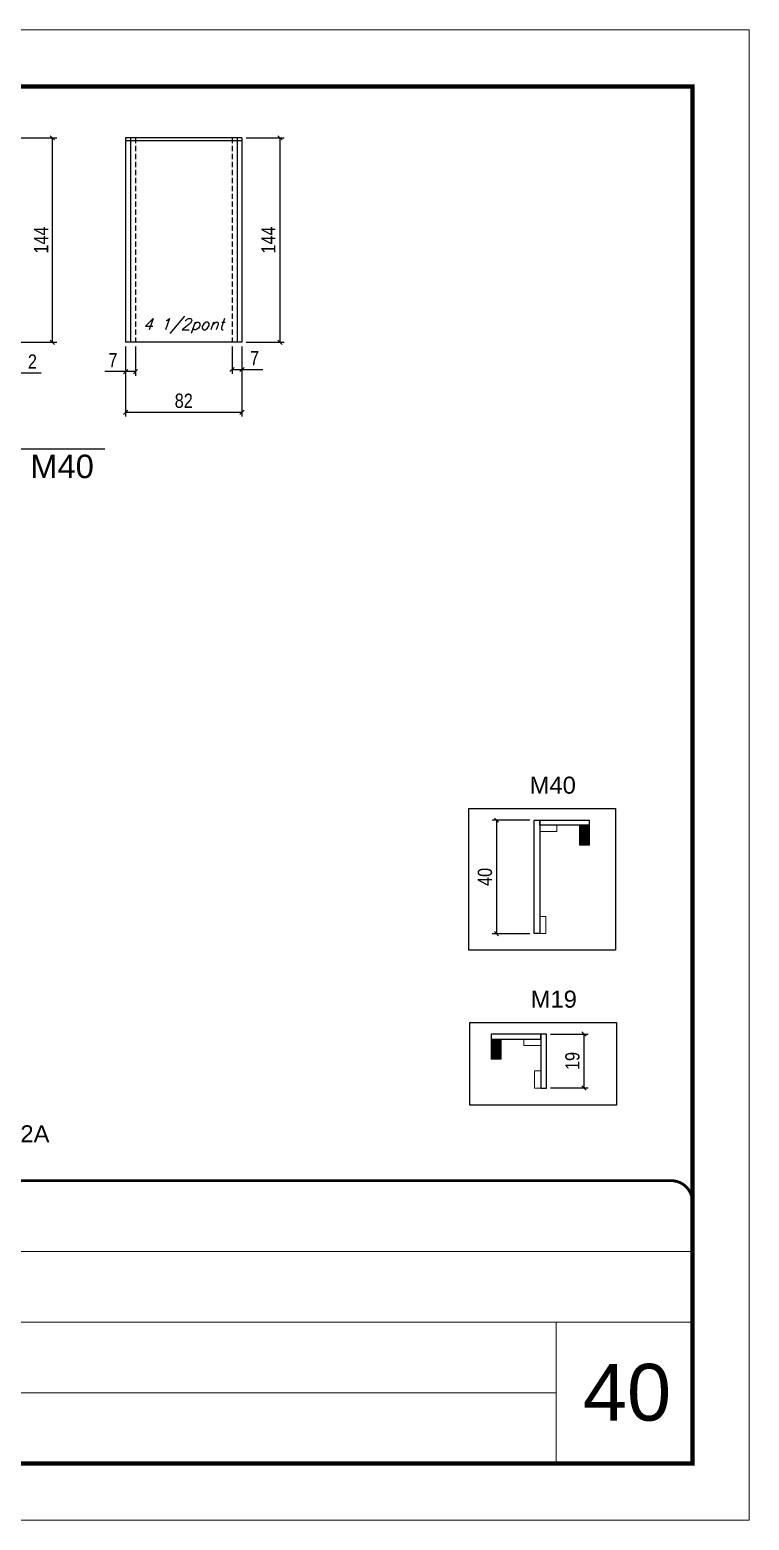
# Model space of a CAD drawing. Extents: x 137137 to 143418, y 10464 to 34486.
# Drawn here: x 142871 to 143377, y 23099 to 24149 of the extents above; entities that cross this region are included whole.
import ezdxf

# ---------------------------------------------------------------- set-up
doc = ezdxf.new("R2010")
doc.units = 0
for name, pattern in [('CONTINUO', [0]), ('DASHED', [0.75, 0.5, -0.25]), ('HIDDEN', [0.375, 0.25, -0.125])]:
    doc.linetypes.add(name, pattern=pattern)
for name, color, linetype in [('5', 5, 'Continuous'), ('COTA', 241, 'Continuous'), ('NOMENCLATURA', 7, 'Continuous'), ('Painéis', 200, 'Continuous'), ('SARR_2.2x7', 40, 'Continuous'), ('SARR_3.5x7', 81, 'Continuous'), ('texto', 7, 'Continuous')]:
    doc.layers.add(name, color=color, linetype=linetype)
for name, color, linetype, lineweight in [('CARIMBO', 255, 'Continuous', 9), ('Folhas', 255, 'Continuous', 9), ('Madeira', 126, 'Continuous', 18), ('Sarr 2.2x7', 40, 'Continuous', 9), ('SARRAFO DE PRESSAO', 251, 'DASHED', 9)]:
    doc.layers.add(name, color=color, linetype=linetype, lineweight=lineweight)
doc.styles.add('ARIAL', font='arial.ttf')
doc.styles.add('COTA TECNICA', font='techl___.ttf', dxfattribs={"height": 10})
doc.styles.add('Romans', font='romans.shx')
doc.styles.get("Standard").update_dxf_attribs({"font": 'arial.ttf'})
doc.dimstyles.new('PAINEL', dxfattribs={"dimtxt": 10, "dimasz": 3, "dimexe": 3, "dimexo": 3, "dimgap": 3, "dimtad": 1, "dimdec": 1, "dimzin": 12, "dimdsep": 46, "dimtxsty": 'COTA TECNICA', "dimblk1": 'OBLIQUE', "dimblk2": 'OBLIQUE', "dimsah": 1, "dimcen": 0.9, "dimclrd": 4, "dimclre": 4, "dimclrt": 240, "dimadec": 1, "dimazin": 3, "dimtfac": 1, "dimtdec": 1, "dimtmove": 0, "dimatfit": 3, "dimfxl": 1, "dimtolj": 1, "dimtzin": 12, "dimarcsym": 0})

# ---------------------------------------------------------------- blocks, each defined once
blk = doc.blocks.new('9999999999')
at = {"color": 30, "linetype": 'CONTINUO'}
for p, q in [((98564.6, 34379.6), (99584, 34379.6)), ((98564.6, 34329.8), (99488, 34329.8)), ((99584, 34329.8), (99488, 34329.8)), ((99488, 34329.8), (99488, 34230.2)), ((98564.6, 34280), (99488, 34280))]:
    blk.add_line(p, q, dxfattribs=at)
at = {"color": 30, "linetype": 'CONTINUO', "const_width": 2}
blk.add_lwpolyline([(99584, 34230.2), (99584, 34414.4, 0.414214), (99569, 34429.4), (98229, 34429.4, 0.414214), (98214, 34414.4), (98214, 34245.2, 0.414214), (98229, 34230.2), (99584, 34230.2)], format="xyb", dxfattribs=at)
at = {"layer": 'Folhas'}
blk.add_lwpolyline([(98139, 34190.2), (99624, 34190.2), (99624, 35240.2), (98139, 35240.2)], close=True, dxfattribs=at)
at = {"layer": 'Folhas', "color": 30, "const_width": 3}
blk.add_lwpolyline([(98214, 34230.2), (99584, 34230.2), (99584, 35200.2), (98214, 35200.2)], close=True, dxfattribs=at)
blk = doc.blocks.new('_Oblique')
at = {"color": 0, "linetype": 'ByBlock', "lineweight": -2}
blk.add_line((-0.5, -0.5), (0.5, 0.5), dxfattribs=at)
blk = doc.blocks.new('*D1163')
at = {"layer": 'COTA', "color": 4, "lineweight": -2, "ltscale": 25, "transparency": 16777216}
for p, q in [((142863.4, 24072.5), (142889.5, 24072.5)), ((142886.5, 23928.5), (142886.5, 24072.5)), ((142863.4, 23928.5), (142889.5, 23928.5))]:
    blk.add_line(p, q, dxfattribs=at)
at = {"layer": 'Defpoints', "color": 0, "ltscale": 25, "transparency": 16777216}
for p in [(142860.4, 24072.5), (142886.5, 24072.5), (142860.4, 23928.5)]:
    blk.add_point(p, dxfattribs=at)
at = {"layer": 'COTA', "color": 4, "lineweight": -2, "ltscale": 25, "transparency": 16777216, "xscale": 3, "yscale": 3, "zscale": 3}
for p, rotation in [((142886.5, 24072.5), 90), ((142886.5, 23928.5), 270)]:
    blk.add_blockref('_Oblique', p, dxfattribs=dict(at, rotation=rotation))
at = {"layer": 'COTA', "color": 240, "ltscale": 25, "transparency": 16777216, "insert": (142878.5, 24000.5), "char_height": 10, "attachment_point": 5, "rotation": 90, "style": 'COTA TECNICA'}
blk.add_mtext('\\A1;144', dxfattribs=at)
blk = doc.blocks.new('*D1165')
at = {"layer": 'Defpoints', "color": 0, "linetype": 'ByBlock', "transparency": 16777216}
for p in [(143225.7, 23591.8), (143199.3, 23511.8), (143225.7, 23511.8)]:
    blk.add_point(p, dxfattribs=at)
at = {"layer": 'Sarr 2.2x7', "color": 4, "linetype": 'ByBlock', "lineweight": -2, "transparency": 16777216}
for p, q in [((143222.7, 23591.8), (143196.3, 23591.8)), ((143199.3, 23591.8), (143199.3, 23511.8)), ((143222.7, 23511.8), (143196.3, 23511.8))]:
    blk.add_line(p, q, dxfattribs=at)
at = {"layer": 'Sarr 2.2x7', "color": 4, "linetype": 'ByBlock', "lineweight": -2, "transparency": 16777216, "xscale": 3, "yscale": 3, "zscale": 3}
for p, rotation in [((143199.3, 23591.8), 90), ((143199.3, 23511.8), 270)]:
    blk.add_blockref('_Oblique', p, dxfattribs=dict(at, rotation=rotation))
at = {"layer": 'Sarr 2.2x7', "color": 240, "linetype": 'ByBlock', "transparency": 16777216, "insert": (143191.2, 23551.8), "char_height": 10, "attachment_point": 5, "rotation": 90, "style": 'COTA TECNICA'}
blk.add_mtext('\\A1;40', dxfattribs=at)
blk = doc.blocks.new('*D1157')
at = {"layer": 'COTA', "color": 4, "lineweight": -2, "ltscale": 25, "transparency": 16777216}
for p, q in [((142938, 23925.5), (142938, 23876.1)), ((143020, 23925.5), (143020, 23876.1)), ((143020, 23879.1), (142938, 23879.1))]:
    blk.add_line(p, q, dxfattribs=at)
at = {"layer": 'Defpoints', "color": 0, "ltscale": 25, "transparency": 16777216}
for p in [(142938, 23928.5), (143020, 23928.5), (142938, 23879.1)]:
    blk.add_point(p, dxfattribs=at)
at = {"layer": 'COTA', "color": 4, "lineweight": -2, "ltscale": 25, "transparency": 16777216, "xscale": 3, "yscale": 3, "zscale": 3, "rotation": 180}
blk.add_blockref('_Oblique', (142938, 23879.1), dxfattribs=at)
at = {"layer": 'COTA', "color": 4, "lineweight": -2, "ltscale": 25, "transparency": 16777216, "xscale": 3, "yscale": 3, "zscale": 3}
blk.add_blockref('_Oblique', (143020, 23879.1), dxfattribs=at)
at = {"layer": 'COTA', "color": 240, "ltscale": 25, "transparency": 16777216, "insert": (142979, 23887.2), "char_height": 10, "attachment_point": 5, "style": 'COTA TECNICA'}
blk.add_mtext('\\A1;82', dxfattribs=at)
blk = doc.blocks.new('*D1158')
at = {"layer": 'COTA', "color": 4, "lineweight": -2, "ltscale": 25, "transparency": 16777216}
for p, q in [((143023, 24072.5), (143049.7, 24072.5)), ((143046.7, 24072.5), (143046.7, 23928.5)), ((143023, 23928.5), (143049.7, 23928.5))]:
    blk.add_line(p, q, dxfattribs=at)
at = {"layer": 'Defpoints', "color": 0, "ltscale": 25, "transparency": 16777216}
for p in [(143020, 24072.5), (143020, 23928.5), (143046.7, 23928.5)]:
    blk.add_point(p, dxfattribs=at)
at = {"layer": 'COTA', "color": 4, "lineweight": -2, "ltscale": 25, "transparency": 16777216, "xscale": 3, "yscale": 3, "zscale": 3}
for p, rotation in [((143046.7, 24072.5), 90), ((143046.7, 23928.5), 270)]:
    blk.add_blockref('_Oblique', p, dxfattribs=dict(at, rotation=rotation))
at = {"layer": 'COTA', "color": 240, "ltscale": 25, "transparency": 16777216, "insert": (143038.6, 24000.5), "char_height": 10, "attachment_point": 5, "rotation": 90, "style": 'COTA TECNICA'}
blk.add_mtext('\\A1;144', dxfattribs=at)
blk = doc.blocks.new('*D1159')
at = {"layer": 'COTA', "color": 4, "lineweight": -2, "ltscale": 25, "transparency": 16777216}
for p, q in [((142938, 23925.5), (142938, 23904.8)), ((142945, 23925.5), (142945, 23904.8)), ((142938, 23907.8), (142923.3, 23907.8)), ((142945, 23907.8), (142938, 23907.8))]:
    blk.add_line(p, q, dxfattribs=at)
at = {"layer": 'Defpoints', "color": 0, "ltscale": 25, "transparency": 16777216}
for p in [(142938, 23928.5), (142945, 23928.5), (142938, 23907.8)]:
    blk.add_point(p, dxfattribs=at)
at = {"layer": 'COTA', "color": 4, "lineweight": -2, "ltscale": 25, "transparency": 16777216, "xscale": 3, "yscale": 3, "zscale": 3, "rotation": 180}
blk.add_blockref('_Oblique', (142938, 23907.8), dxfattribs=at)
at = {"layer": 'COTA', "color": 4, "lineweight": -2, "ltscale": 25, "transparency": 16777216, "xscale": 3, "yscale": 3, "zscale": 3}
blk.add_blockref('_Oblique', (142945, 23907.8), dxfattribs=at)
at = {"layer": 'COTA', "color": 240, "ltscale": 25, "transparency": 16777216, "insert": (142929.1, 23915.8), "char_height": 10, "attachment_point": 5, "style": 'COTA TECNICA'}
blk.add_mtext('\\A1;7', dxfattribs=at)
blk = doc.blocks.new('*D1160')
at = {"layer": 'COTA', "color": 4, "lineweight": -2, "ltscale": 25, "transparency": 16777216}
for p, q in [((143013, 23925.5), (143013, 23906.3)), ((143020, 23925.5), (143020, 23906.3)), ((143013, 23909.3), (143020, 23909.3)), ((143020, 23909.3), (143034.7, 23909.3))]:
    blk.add_line(p, q, dxfattribs=at)
at = {"layer": 'Defpoints', "color": 0, "ltscale": 25, "transparency": 16777216}
for p in [(143013, 23928.5), (143020, 23928.5), (143020, 23909.3)]:
    blk.add_point(p, dxfattribs=at)
at = {"layer": 'COTA', "color": 4, "lineweight": -2, "ltscale": 25, "transparency": 16777216, "xscale": 3, "yscale": 3, "zscale": 3, "rotation": 180}
blk.add_blockref('_Oblique', (143013, 23909.3), dxfattribs=at)
at = {"layer": 'COTA', "color": 4, "lineweight": -2, "ltscale": 25, "transparency": 16777216, "xscale": 3, "yscale": 3, "zscale": 3}
blk.add_blockref('_Oblique', (143020, 23909.3), dxfattribs=at)
at = {"layer": 'COTA', "color": 240, "ltscale": 25, "transparency": 16777216, "insert": (143028.9, 23917.3), "char_height": 10, "attachment_point": 5, "style": 'COTA TECNICA'}
blk.add_mtext('\\A1;7', dxfattribs=at)
blk = doc.blocks.new('*D1152')
at = {"layer": 'COTA', "color": 4, "lineweight": -2, "ltscale": 25, "transparency": 16777216}
for p, q in [((142858.4, 23925.5), (142858.4, 23903.9)), ((142860.4, 23925.5), (142860.4, 23903.9)), ((142858.4, 23906.9), (142855.4, 23906.9)), ((142858.4, 23906.9), (142860.4, 23906.9)), ((142860.4, 23906.9), (142878.5, 23906.9))]:
    blk.add_line(p, q, dxfattribs=at)
at = {"layer": 'Defpoints', "color": 0, "ltscale": 25, "transparency": 16777216}
for p in [(142858.4, 23928.5), (142860.4, 23928.5), (142860.4, 23906.9)]:
    blk.add_point(p, dxfattribs=at)
at = {"layer": 'COTA', "color": 4, "lineweight": -2, "ltscale": 25, "transparency": 16777216, "xscale": 3, "yscale": 3, "zscale": 3}
blk.add_blockref('_Oblique', (142858.4, 23906.9), dxfattribs=at)
at = {"layer": 'COTA', "color": 4, "lineweight": -2, "ltscale": 25, "transparency": 16777216, "xscale": 3, "yscale": 3, "zscale": 3, "rotation": 180}
blk.add_blockref('_Oblique', (142860.4, 23906.9), dxfattribs=at)
at = {"layer": 'COTA', "color": 240, "ltscale": 25, "transparency": 16777216, "insert": (142872.4, 23914.9), "char_height": 10, "attachment_point": 5, "style": 'COTA TECNICA'}
blk.add_mtext('\\A1;2', dxfattribs=at)
blk = doc.blocks.new('*D1154')
at = {"layer": 'Defpoints', "color": 0, "linetype": 'ByBlock', "transparency": 16777216}
for p in [(143234.4, 23441.1), (143234.4, 23403.1), (143260.9, 23403.1)]:
    blk.add_point(p, dxfattribs=at)
at = {"layer": 'Sarr 2.2x7', "color": 4, "linetype": 'ByBlock', "lineweight": -2, "transparency": 16777216}
for p, q in [((143237.4, 23441.1), (143263.9, 23441.1)), ((143260.9, 23441.1), (143260.9, 23403.1)), ((143237.4, 23403.1), (143263.9, 23403.1))]:
    blk.add_line(p, q, dxfattribs=at)
at = {"layer": 'Sarr 2.2x7', "color": 4, "linetype": 'ByBlock', "lineweight": -2, "transparency": 16777216, "xscale": 3, "yscale": 3, "zscale": 3}
for p, rotation in [((143260.9, 23441.1), 90), ((143260.9, 23403.1), 270)]:
    blk.add_blockref('_Oblique', p, dxfattribs=dict(at, rotation=rotation))
at = {"layer": 'Sarr 2.2x7', "color": 240, "linetype": 'ByBlock', "transparency": 16777216, "insert": (143252.8, 23422.1), "char_height": 10, "attachment_point": 5, "rotation": 90, "style": 'COTA TECNICA'}
blk.add_mtext('\\A1;19', dxfattribs=at)

msp = doc.modelspace()

# ---------------------------------------------------------------- hatches: boundary and pattern name
at = {"layer": 'Madeira'}
h = msp.add_hatch(dxfattribs=at)
h.set_pattern_fill('ANSI31', color=256, scale=0.2, angle=270, style=0)
h.set_pattern_definition([(315, (159830.70195, 10240.1093), (0.449012806, 0.449012806), [])])
h.paths.add_polyline_path([(143264.69, 23588.24), (143257.69, 23588.24), (143257.69, 23574.24), (143264.69, 23574.24)])
h = msp.add_hatch(dxfattribs=at)
h.set_pattern_fill('ANSI31', color=256, scale=0.2, angle=270, style=0)
h.set_pattern_definition([(315, (159831.42133, 10089.349), (0.449012806, 0.449012806), [])])
h.paths.add_polyline_path([(143195.48, 23423.48), (143202.48, 23423.48), (143202.48, 23437.48), (143195.48, 23437.48)])

# ---------------------------------------------------------------- linework, layer by layer
at = {"linetype": 'ByBlock'}
for points in [[(143179.77, 23600), (143283.21, 23600), (143283.21, 23500.26), (143179.77, 23500.26)], [(143180.49, 23449.24), (143283.93, 23449.24), (143283.93, 23391.08), (143180.49, 23391.08)]]:
    msp.add_lwpolyline(points, close=True, dxfattribs=at)
at = {"layer": 'Madeira'}
for points in [[(143264.69, 23588.24), (143257.69, 23588.24), (143257.69, 23574.24), (143264.69, 23574.24)], [(143195.48, 23437.48), (143202.48, 23437.48), (143202.48, 23423.48), (143195.48, 23423.48)]]:
    msp.add_lwpolyline(points, close=True, dxfattribs=at)
at = {"layer": 'NOMENCLATURA', "linetype": 'Continuous'}
msp.add_line((142923.35, 23853.25), (142861.86, 23853.25), dxfattribs=at)
at = {"layer": 'Painéis', "linetype": 'ByBlock'}
for p, q in [((143020.01, 24072.53), (142938.01, 24072.53)), ((142938.01, 24072.53), (142938.01, 23928.53)), ((143020.01, 24072.53), (143020.01, 23928.53)), ((143020.01, 23928.53), (142938.01, 23928.53))]:
    msp.add_line(p, q, dxfattribs=at)
at = {"layer": 'Painéis'}
for points in [[(143229.73, 23511.84), (143225.73, 23511.84), (143225.73, 23591.84), (143229.73, 23591.84)], [(143230.44, 23403.08), (143234.44, 23403.08), (143234.44, 23441.08), (143230.44, 23441.08)]]:
    msp.add_lwpolyline(points, close=True, dxfattribs=at)
at = {"layer": 'Painéis', "linetype": 'ByBlock'}
for points in [[(143229.73, 23591.84), (143264.67, 23591.84), (143264.67, 23588.24), (143229.73, 23588.24), (143229.73, 23591.84)], [(143230.44, 23441.08), (143195.5, 23441.08), (143195.5, 23437.48), (143230.44, 23437.48), (143230.44, 23441.08)]]:
    msp.add_lwpolyline(points, dxfattribs=at)
at = {"layer": 'Sarr 2.2x7', "linetype": 'ByBlock'}
for points in [[(143229.73, 23588.24), (143241.73, 23588.24), (143241.73, 23583.84), (143229.73, 23583.84), (143229.73, 23588.24)], [(143229.73, 23511.84), (143229.73, 23523.84), (143234.13, 23523.84), (143234.13, 23511.84), (143229.73, 23511.84)], [(143230.44, 23437.48), (143218.44, 23437.48), (143218.44, 23433.08), (143230.44, 23433.08), (143230.44, 23437.48)], [(143230.44, 23403.08), (143230.44, 23415.08), (143226.04, 23415.08), (143226.04, 23403.08), (143230.44, 23403.08)]]:
    msp.add_lwpolyline(points, dxfattribs=at)
at = {"layer": 'SARR_2.2x7', "linetype": 'Continuous'}
msp.add_line((143020.01, 24070.33), (142938.01, 24070.33), dxfattribs=at)
at = {"layer": 'SARR_2.2x7', "linetype": 'HIDDEN', "ltscale": 15}
for p, q in [((142945.01, 24072.53), (142945.01, 23928.53)), ((143013.01, 24072.53), (143013.01, 23928.53))]:
    msp.add_line(p, q, dxfattribs=at)
at = {"layer": 'SARR_3.5x7'}
for p, q in [((142941.51, 24072.53), (142941.51, 23928.53)), ((143016.51, 24072.53), (143016.51, 23928.53))]:
    msp.add_line(p, q, dxfattribs=at)

# ---------------------------------------------------------------- block references
at = {"layer": 'SARRAFO DE PRESSAO', "color": 6, "linetype": 'ByBlock'}
msp.add_blockref('9999999999', (43753.31, -11091.6), dxfattribs=at)

# ---------------------------------------------------------------- texts
at = {"layer": '5', "color": 7, "linetype": 'Continuous'}
for s, p in [('M40', (143222.61, 23610.44)), ('M19', (143223.33, 23459.68))]:
    msp.add_text(s, height=12, rotation=359.99996, dxfattribs=at).set_placement(p)
at = {"layer": '5', "linetype": 'Continuous'}
msp.add_text('P52A', height=12, rotation=0.00004, dxfattribs=at).set_placement((142843.4, 23364.81))
at = {"layer": 'CARIMBO', "style": 'ARIAL'}
msp.add_text('40', height=40, dxfattribs=at).set_placement((143260.15, 23168.74))
at = {"layer": 'NOMENCLATURA', "linetype": 'Continuous'}
msp.add_text('M40', height=16.5, dxfattribs=at).set_placement((142870.85, 23832.76))
at = {"layer": 'texto', "color": 2, "insert": (142978.76, 23939.91), "char_height": 8, "attachment_point": 5, "style": 'Romans'}
msp.add_mtext('{\\Q19;\\C256;4 1/2pont}', dxfattribs=at)

# ---------------------------------------------------------------- dimensions: what is measured, and where the dimension line sits
at = {"layer": 'COTA', "ltscale": 25}
dim = msp.add_linear_dim(base=(142886.54, 24072.53), p1=(142860.36, 23928.53), p2=(142860.36, 24072.53), angle=90, dimstyle='PAINEL', override={"dimtmove": 1}, dxfattribs=at)
dim.commit()
dim.dimension.update_dxf_attribs({"geometry": '*D1163', "text_midpoint": (142878.47, 24000.53)})
dim = msp.add_linear_dim(base=(143046.66, 23928.53), p1=(143020.01, 24072.53), p2=(143020.01, 23928.53), angle=90, dimstyle='PAINEL', dxfattribs=at)
dim.commit()
dim.dimension.update_dxf_attribs({"geometry": '*D1158', "text_midpoint": (143038.58, 24000.53)})
for base, p1, p2, picture, middle in [((142860.36, 23906.88), (142858.36, 23928.53), (142860.36, 23928.53), '*D1152', (142872.41, 23914.88)), ((142938.01, 23907.76), (142945.01, 23928.53), (142938.01, 23928.53), '*D1159', (142929.15, 23915.83)), ((142938.01, 23879.1), (143020.01, 23928.53), (142938.01, 23928.53), '*D1157', (142979.01, 23887.19)), ((143020.01, 23909.26), (143013.01, 23928.53), (143020.01, 23928.53), '*D1160', (143028.88, 23917.33))]:
    dim = msp.add_linear_dim(base=base, p1=p1, p2=p2, dimstyle='PAINEL', dxfattribs=at)
    dim.commit()
    dim.dimension.update_dxf_attribs({"geometry": picture, "text_midpoint": middle})
at = {"layer": 'Sarr 2.2x7', "linetype": 'ByBlock'}
for base, p1, p2, picture, middle in [((143199.28, 23511.84), (143225.73, 23591.84), (143225.73, 23511.84), '*D1165', (143191.18, 23551.84)), ((143260.89, 23403.08), (143234.44, 23441.08), (143234.44, 23403.08), '*D1154', (143252.8, 23422.08))]:
    dim = msp.add_linear_dim(base=base, p1=p1, p2=p2, angle=90, dimstyle='PAINEL', override={"dimlfac": 0.5}, dxfattribs=at)
    dim.commit()
    dim.dimension.update_dxf_attribs({"geometry": picture, "text_midpoint": middle})

doc.saveas('drawing.dxf')
